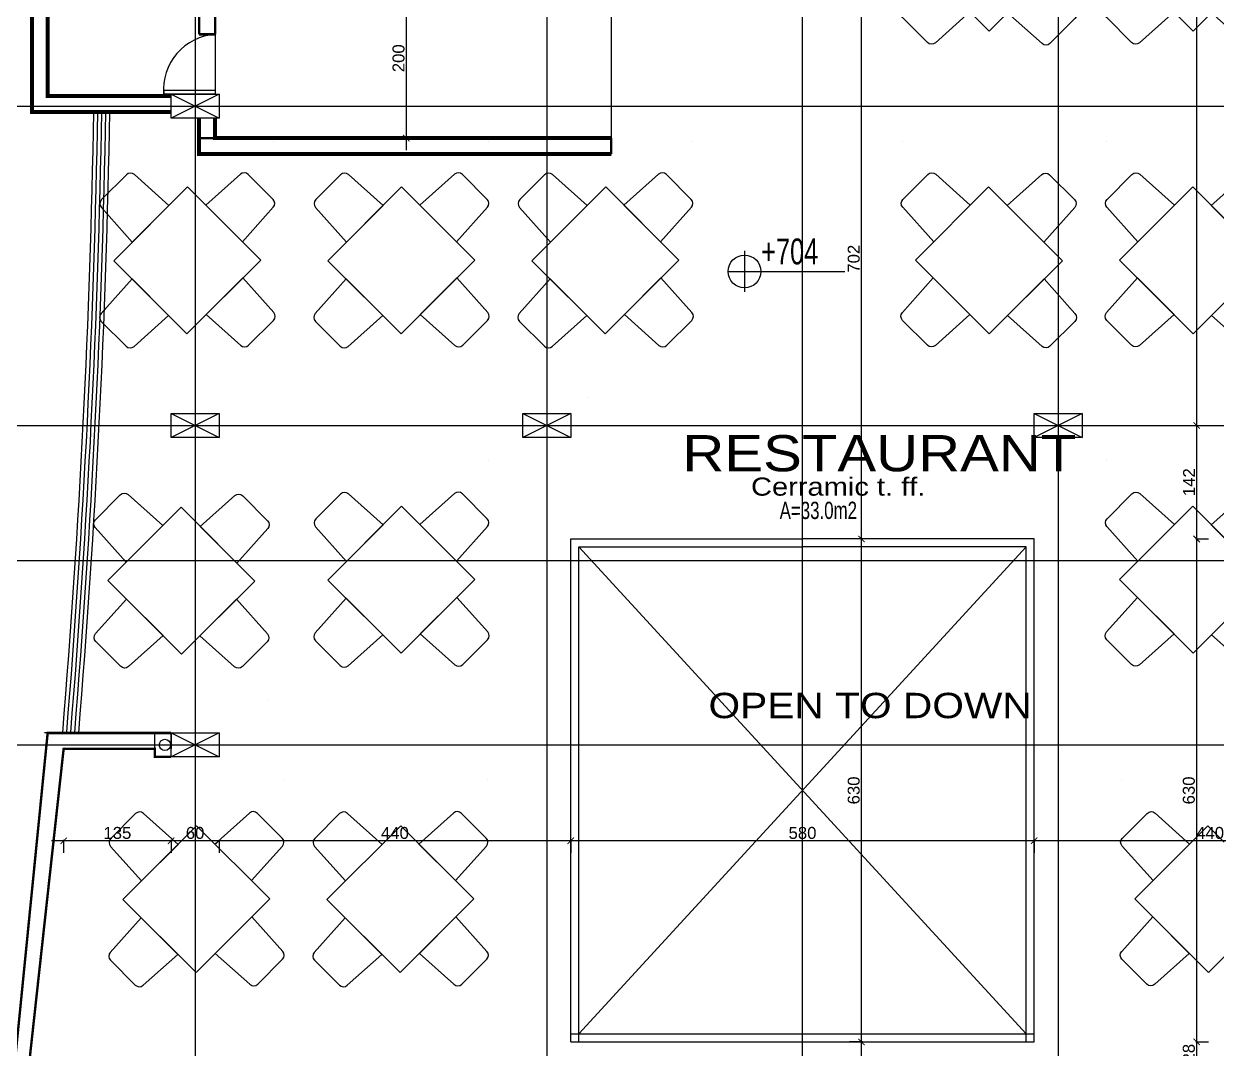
# Model space of a CAD drawing. Extents: x 250879 to 348495, y -51522 to -9360.
# Drawn here: x 307321 to 308816, y -43353 to -42069 of the extents above; entities that cross this region are included whole.
import ezdxf

# ---------------------------------------------------------------- set-up
doc = ezdxf.new("R2010")
doc.units = 0
doc.layers.get('0').update_dxf_attribs({"linetype": 'CONTINUOUS'})
doc.layers.get('DEFPOINTS').update_dxf_attribs({"color": 9, "linetype": 'CONTINUOUS'})
doc.layers.add('A-text finishing', color=6, linetype='CONTINUOUS', lineweight=13)
doc.layers.add('A-text function', color=30, linetype='CONTINUOUS', lineweight=20)
for name, color, linetype in [('AXIS', 1, 'CONTINUOUS'), ('COLUMN', 5, 'CONTINUOUS'), ('FURNITURE', 4, 'CONTINUOUS'), ('HATCH', 8, 'CONTINUOUS'), ('TEXT', 3, 'CONTINUOUS'), ('WALL', 7, 'CONTINUOUS'), ('WALL1', 2, 'CONTINUOUS')]:
    doc.layers.add(name, color=color, linetype=linetype)
doc.styles.add('ARIAL', font='BOD_CR.TTF', dxfattribs={"width": 1.199999999999999})
doc.styles.get("Standard").update_dxf_attribs({"font": 'sanss___.ttf', "height": 15})
doc.dimstyles.new('STANDARD$0', dxfattribs={"dimscale": 0, "dimtxt": 12, "dimasz": 8, "dimexe": 15, "dimexo": 0.0625, "dimgap": 2, "dimtad": 1, "dimdec": 0, "dimzin": 0, "dimdsep": 46, "dimtxsty": 'Standard', "dimblk1": 'ARCHTICK', "dimblk2": 'ARCHTICK', "dimsah": 1, "dimcen": 0.09, "dimdle": 15, "dimclrd": 3, "dimclre": 3, "dimclrt": 3, "dimazin": 0, "dimtfac": 1, "dimtdec": 0, "dimtofl": 0, "dimtmove": 1, "dimatfit": 3, "dimldrblk": 'ARCHTICK', "dimfxl": 1.045499999999997, "dimfxlon": 1, "dimtolj": 1, "dimtzin": 0, "dimarcsym": 0})

# ---------------------------------------------------------------- blocks, each defined once
blk = doc.blocks.new('T')
at = {"layer": 'FURNITURE'}
for p, q in [((59.79252248664852, 45), (29.25238714070292, 45)), ((24.26008537464077, 40.2773500981275), (22.02245481364662, 0)), ((67.02245481364662, 0), (64.78482425265247, 40.2773500981275)), ((67.02245481364662, 0), (22.02245481364662, 0)), ((-45, -29.7299323269981), (-45, -60.2700676729437)), ((0, -22.5), (-40.2773500981275, -24.73763056099415)), ((0, -22.5), (0, -67.5)), ((90.71160120709101, -22.5), (130.9889513051603, -24.73763056099415)), ((90.71160120709101, -22.5), (90.71160120709101, -67.5)), ((135.711601207091, -29.7299323269981), (135.711601207091, -60.2700676729437)), ((-40.2773500981275, -65.26236943900585), (0, -67.5)), ((130.9889513051603, -65.26236943900585), (90.71160120709101, -67.5)), ((67.8558006035164, -90), (22.8558006035164, -90)), ((25.09343116451055, -130.2773500981275), (22.8558006035164, -90)), ((67.8558006035164, -90), (65.61817004252225, -130.2773500981275)), ((60.62586827651832, -135), (30.08573293057271, -135))]:
    blk.add_line(p, q, dxfattribs=at)
blk.add_lwpolyline([(90.71160120709101, -90), (0, -90), (0, 0), (90.71160120709101, 0)], close=True, dxfattribs=at)
for centre, start, end in [((29.25238714070292, 40), 90, 176.8201698792108), ((59.79252248664852, 40), 3.179830120789212, 90), ((-40.00000000005821, -29.7299323269981), 93.1798301207892, 180), ((130.711601207091, -29.7299323269981), 0, 86.82016987921078), ((-40.00000000005821, -60.2700676729437), 180, 266.8201698792108), ((130.711601207091, -60.2700676729437), 273.1798301207892, 0), ((30.08573293057271, -130), 183.1798301207892, 270), ((60.6258682764601, -130), 270, 356.8201698792108)]:
    blk.add_arc(centre, 5, start, end, dxfattribs=at)
at = {"layer": 'WALL'}
for p, q in [((-81.2861841992708, -65), (-81.2861841992708, -65)), ((124.2175085435156, -65), (124.2175085435156, -65))]:
    blk.add_line(p, q, dxfattribs=at)
blk = doc.blocks.new('COLUMN')
at = {"layer": 'AXIS'}
for p, q in [((236924.6994773077, -9644.256519553426), (236984.6994773077, -9674.256519553426)), ((236984.6994773077, -9644.256519553426), (236924.6994773077, -9674.256519553426))]:
    blk.add_line(p, q, dxfattribs=at)
at = {"layer": 'COLUMN'}
blk.add_lwpolyline([(236924.6994773077, -9644.256519553426), (236984.6994773077, -9644.256519553426), (236984.6994773077, -9674.256519553426), (236924.6994773077, -9674.256519553426)], close=True, dxfattribs=at)
blk = doc.blocks.new('AXISG')
at = {"layer": 'AXIS'}
for p, q in [((306715.5200998911, -23682.84522527471), (306715.5200998911, -19766.81669786142)), ((305954.8837600994, -19949.16446858895), (305954.8837600994, -23524.12586554483)), ((306395.3606382518, -19949.16446858895), (306395.3606382518, -23531.69156735711)), ((307035.6795615304, -19949.16446858895), (307035.6795615304, -23531.69156735711)), ((305587.5163161242, -21892.8329642961), (307936.9012656476, -21892.8329642961)), ((305587.5163161242, -22292.8329642961), (307936.9012656476, -22292.8329642961)), ((305587.5163161242, -22692.99755056208), (307936.9012656476, -22692.99755056208))]:
    blk.add_line(p, q, dxfattribs=at)
at = {"layer": 'WALL', "linetype": 'Continuous'}
for p in [(69000.18428279168, -12233.57644474268), (69000.18428279168, -12633.57644474268), (69440.66116094415, -12633.57644474268), (70080.98008422274, -12633.57644474268), (69000.18428279168, -13033.74103100866)]:
    blk.add_blockref('COLUMN', p, dxfattribs=at)
blk = doc.blocks.new('_ARCHTICK')
at = {"color": 0, "linetype": 'ByBlock', "const_width": 0.15}
blk.add_lwpolyline([(-0.5, -0.5), (0.5, 0.5)], dxfattribs=at)
blk = doc.blocks.new('*D1682')
at = {"layer": 'DEFPOINTS', "color": 0, "linetype": 'Continuous', "transparency": 16777216}
for p in [(307800.3274897508, -42012.08045958171), (307800.3274897508, -42211.99816644863), (307810.3274897508, -42211.99816644863)]:
    blk.add_point(p, dxfattribs=at)
at = {"layer": 'WALL', "color": 3, "linetype": 'Continuous', "lineweight": -2, "transparency": 16777216}
for p, q in [((307800.3274897508, -41997.08045958171), (307800.3274897508, -42226.99816644863)), ((307800.3274897508, -42012.08045958171), (307785.3274897508, -42012.08045958171)), ((307801.3729897508, -42211.99816644863), (307785.3274897508, -42211.99816644863))]:
    blk.add_line(p, q, dxfattribs=at)
at = {"layer": 'WALL', "color": 3, "linetype": 'Continuous', "lineweight": -2, "transparency": 16777216, "xscale": 8, "yscale": 8, "zscale": 8}
for p, rotation in [((307800.3274897508, -42012.08045958171), 90), ((307800.3274897508, -42211.99816644863), 270)]:
    blk.add_blockref('_ARCHTICK', p, dxfattribs=dict(at, rotation=rotation))
at = {"layer": 'WALL', "color": 3, "linetype": 'Continuous', "transparency": 16777216, "insert": (307790.6011523022, -42112.03931301513), "char_height": 15, "attachment_point": 5, "rotation": 90}
blk.add_mtext('\\A1;200', dxfattribs=at)
blk = doc.blocks.new('*D1934')
at = {"layer": 'DEFPOINTS', "color": 0, "linetype": 'Continuous', "transparency": 16777216}
for p in [(308756.0370886507, -41356.99816644871), (308711.9012788438, -42571.99816644875), (308789.9962061851, -42571.99816644875)]:
    blk.add_point(p, dxfattribs=at)
at = {"layer": 'WALL', "color": 3, "linetype": 'Continuous', "lineweight": -2, "transparency": 16777216}
for p, q in [((308789.9962061851, -41341.99816644871), (308789.9962061851, -42586.99816644875)), ((308788.9507061851, -41356.99816644871), (308804.9962061851, -41356.99816644871)), ((308788.9507061851, -42571.99816644875), (308804.9962061851, -42571.99816644875))]:
    blk.add_line(p, q, dxfattribs=at)
at = {"layer": 'WALL', "color": 3, "linetype": 'Continuous', "lineweight": -2, "transparency": 16777216, "xscale": 8, "yscale": 8, "zscale": 8}
for p, rotation in [((308789.9962061851, -41356.99816644871), 90), ((308789.9962061851, -42571.99816644875), 270)]:
    blk.add_blockref('_ARCHTICK', p, dxfattribs=dict(at, rotation=rotation))
at = {"layer": 'WALL', "color": 3, "linetype": 'Continuous', "transparency": 16777216, "insert": (308780.2698687366, -41964.49816644869), "char_height": 15, "attachment_point": 5, "rotation": 90}
blk.add_mtext('\\A1;1215', dxfattribs=at)
blk = doc.blocks.new('*D1935')
at = {"layer": 'DEFPOINTS', "color": 0, "linetype": 'Continuous', "transparency": 16777216}
for p in [(308711.9012788438, -42571.99816644875), (308586.5965583209, -42714.17488419762), (308789.9962061851, -42714.17488419762)]:
    blk.add_point(p, dxfattribs=at)
at = {"layer": 'WALL', "color": 3, "linetype": 'Continuous', "lineweight": -2, "transparency": 16777216}
for p, q in [((308789.9962061851, -42556.99816644875), (308789.9962061851, -42729.17488419762)), ((308788.9507061851, -42571.99816644875), (308804.9962061851, -42571.99816644875)), ((308788.9507061851, -42714.17488419762), (308804.9962061851, -42714.17488419762))]:
    blk.add_line(p, q, dxfattribs=at)
at = {"layer": 'WALL', "color": 3, "linetype": 'Continuous', "lineweight": -2, "transparency": 16777216, "xscale": 8, "yscale": 8, "zscale": 8}
for p, rotation in [((308789.9962061851, -42571.99816644875), 90), ((308789.9962061851, -42714.17488419762), 270)]:
    blk.add_blockref('_ARCHTICK', p, dxfattribs=dict(at, rotation=rotation))
at = {"layer": 'WALL', "color": 3, "linetype": 'Continuous', "transparency": 16777216, "insert": (308780.4962061851, -42643.08652532314), "char_height": 15, "attachment_point": 5, "rotation": 90}
blk.add_mtext('\\A1;142', dxfattribs=at)
blk = doc.blocks.new('*D1936')
at = {"layer": 'DEFPOINTS', "color": 0, "linetype": 'Continuous', "transparency": 16777216}
for p in [(308586.5965583209, -42714.17488419762), (308586.5965583209, -43344.11540488907), (308789.9962061851, -43344.11540488907)]:
    blk.add_point(p, dxfattribs=at)
at = {"layer": 'WALL', "color": 3, "linetype": 'Continuous', "lineweight": -2, "transparency": 16777216}
for p, q in [((308789.9962061851, -42699.17488419762), (308789.9962061851, -43359.11540488907)), ((308788.9507061851, -42714.17488419762), (308804.9962061851, -42714.17488419762)), ((308788.9507061851, -43344.11540488907), (308804.9962061851, -43344.11540488907))]:
    blk.add_line(p, q, dxfattribs=at)
at = {"layer": 'WALL', "color": 3, "linetype": 'Continuous', "lineweight": -2, "transparency": 16777216, "xscale": 8, "yscale": 8, "zscale": 8}
for p, rotation in [((308789.9962061851, -42714.17488419762), 90), ((308789.9962061851, -43344.11540488907), 270)]:
    blk.add_blockref('_ARCHTICK', p, dxfattribs=dict(at, rotation=rotation))
at = {"layer": 'WALL', "color": 3, "linetype": 'Continuous', "transparency": 16777216, "insert": (308780.2595806707, -43029.1451445433), "char_height": 15, "attachment_point": 5, "rotation": 90}
blk.add_mtext('\\A1;630', dxfattribs=at)
blk = doc.blocks.new('*D1937')
at = {"layer": 'DEFPOINTS', "color": 0, "linetype": 'Continuous', "transparency": 16777216}
for p in [(308586.5965583209, -43344.11540488907), (308752.5874353039, -43372.32733898071), (308789.9962061851, -43372.32733898071)]:
    blk.add_point(p, dxfattribs=at)
at = {"layer": 'WALL', "color": 3, "linetype": 'Continuous', "lineweight": -2, "transparency": 16777216}
for p, q in [((308789.9962061851, -43329.11540488907), (308789.9962061851, -43387.32733898071)), ((308788.9507061851, -43344.11540488907), (308804.9962061851, -43344.11540488907)), ((308788.9507061851, -43372.32733898071), (308804.9962061851, -43372.32733898071))]:
    blk.add_line(p, q, dxfattribs=at)
at = {"layer": 'WALL', "color": 3, "linetype": 'Continuous', "lineweight": -2, "transparency": 16777216, "xscale": 8, "yscale": 8, "zscale": 8}
for p, rotation in [((308789.9962061851, -43344.11540488907), 90), ((308789.9962061851, -43372.32733898071), 270)]:
    blk.add_blockref('_ARCHTICK', p, dxfattribs=dict(at, rotation=rotation))
at = {"layer": 'WALL', "color": 3, "linetype": 'Continuous', "transparency": 16777216, "insert": (308780.2698687366, -43358.22137193484), "char_height": 15, "attachment_point": 5, "rotation": 90}
blk.add_mtext('\\A1;28', dxfattribs=at)
blk = doc.blocks.new('*D1941')
at = {"layer": 'DEFPOINTS', "color": 0, "linetype": 'Continuous', "transparency": 16777216}
for p in [(309027.0734364734, -42987.16275271473), (308586.5965583209, -43077.90223096238), (308586.5965583209, -43092.19110930509)]:
    blk.add_point(p, dxfattribs=at)
at = {"layer": 'WALL', "color": 3, "linetype": 'Continuous', "lineweight": -2, "transparency": 16777216}
for p, q in [((309042.0734364734, -43092.19110930509), (308571.5965583209, -43092.19110930509)), ((308586.5965583209, -43091.14560930509), (308586.5965583209, -43107.19110930509)), ((309027.0734364734, -43091.14560930509), (309027.0734364734, -43107.19110930509))]:
    blk.add_line(p, q, dxfattribs=at)
at = {"layer": 'WALL', "color": 3, "linetype": 'Continuous', "lineweight": -2, "transparency": 16777216, "xscale": 8, "yscale": 8, "zscale": 8, "rotation": 180}
blk.add_blockref('_ARCHTICK', (308586.5965583209, -43092.19110930509), dxfattribs=at)
at = {"layer": 'WALL', "color": 3, "linetype": 'Continuous', "lineweight": -2, "transparency": 16777216, "xscale": 8, "yscale": 8, "zscale": 8}
blk.add_blockref('_ARCHTICK', (309027.0734364734, -43092.19110930509), dxfattribs=at)
at = {"layer": 'WALL', "color": 3, "linetype": 'Continuous', "transparency": 16777216, "insert": (308806.8349973971, -43082.46477185653), "char_height": 15, "attachment_point": 5}
blk.add_mtext('\\A1;440', dxfattribs=at)
blk = doc.blocks.new('*D1942')
at = {"layer": 'DEFPOINTS', "color": 0, "linetype": 'Continuous', "transparency": 16777216}
for p in [(308006.2776350423, -43062.00917670081), (308586.5965583209, -43077.90223096238), (308006.2776350423, -43092.19110930509)]:
    blk.add_point(p, dxfattribs=at)
at = {"layer": 'WALL', "color": 3, "linetype": 'Continuous', "lineweight": -2, "transparency": 16777216}
for p, q in [((308601.5965583209, -43092.19110930509), (307991.2776350423, -43092.19110930509)), ((308006.2776350423, -43091.14560930509), (308006.2776350423, -43107.19110930509)), ((308586.5965583209, -43091.14560930509), (308586.5965583209, -43107.19110930509))]:
    blk.add_line(p, q, dxfattribs=at)
at = {"layer": 'WALL', "color": 3, "linetype": 'Continuous', "lineweight": -2, "transparency": 16777216, "xscale": 8, "yscale": 8, "zscale": 8, "rotation": 180}
blk.add_blockref('_ARCHTICK', (308006.2776350423, -43092.19110930509), dxfattribs=at)
at = {"layer": 'WALL', "color": 3, "linetype": 'Continuous', "lineweight": -2, "transparency": 16777216, "xscale": 8, "yscale": 8, "zscale": 8}
blk.add_blockref('_ARCHTICK', (308586.5965583209, -43092.19110930509), dxfattribs=at)
at = {"layer": 'WALL', "color": 3, "linetype": 'Continuous', "transparency": 16777216, "insert": (308296.4370966816, -43082.46477185653), "char_height": 15, "attachment_point": 5}
blk.add_mtext('\\A1;580', dxfattribs=at)
blk = doc.blocks.new('*D1943')
at = {"layer": 'DEFPOINTS', "color": 0, "linetype": 'Continuous', "transparency": 16777216}
for p in [(307565.8007568899, -42987.16275271473), (308006.2776350423, -43062.00917670081), (307565.8007568899, -43092.19110930509)]:
    blk.add_point(p, dxfattribs=at)
at = {"layer": 'WALL', "color": 3, "linetype": 'Continuous', "lineweight": -2, "transparency": 16777216}
for p, q in [((308021.2776350423, -43092.19110930509), (307550.8007568899, -43092.19110930509)), ((307565.8007568899, -43091.14560930509), (307565.8007568899, -43107.19110930509)), ((308006.2776350423, -43091.14560930509), (308006.2776350423, -43107.19110930509))]:
    blk.add_line(p, q, dxfattribs=at)
at = {"layer": 'WALL', "color": 3, "linetype": 'Continuous', "lineweight": -2, "transparency": 16777216, "xscale": 8, "yscale": 8, "zscale": 8, "rotation": 180}
blk.add_blockref('_ARCHTICK', (307565.8007568899, -43092.19110930509), dxfattribs=at)
at = {"layer": 'WALL', "color": 3, "linetype": 'Continuous', "lineweight": -2, "transparency": 16777216, "xscale": 8, "yscale": 8, "zscale": 8}
blk.add_blockref('_ARCHTICK', (308006.2776350423, -43092.19110930509), dxfattribs=at)
at = {"layer": 'WALL', "color": 3, "linetype": 'Continuous', "transparency": 16777216, "insert": (307786.0391959661, -43082.46477185653), "char_height": 15, "attachment_point": 5}
blk.add_mtext('\\A1;440', dxfattribs=at)
blk = doc.blocks.new('*D1944')
at = {"layer": 'DEFPOINTS', "color": 0, "linetype": 'Continuous', "transparency": 16777216}
for p in [(307505.8007568826, -42987.16275271836), (307565.8007568899, -42987.16275271473), (307505.8007568826, -43092.19110930509)]:
    blk.add_point(p, dxfattribs=at)
at = {"layer": 'WALL', "color": 3, "linetype": 'Continuous', "lineweight": -2, "transparency": 16777216}
for p, q in [((307580.8007568899, -43092.19110930509), (307490.8007568826, -43092.19110930509)), ((307505.8007568826, -43091.14560930509), (307505.8007568826, -43107.19110930509)), ((307565.8007568899, -43091.14560930509), (307565.8007568899, -43107.19110930509))]:
    blk.add_line(p, q, dxfattribs=at)
at = {"layer": 'WALL', "color": 3, "linetype": 'Continuous', "lineweight": -2, "transparency": 16777216, "xscale": 8, "yscale": 8, "zscale": 8, "rotation": 180}
blk.add_blockref('_ARCHTICK', (307505.8007568826, -43092.19110930509), dxfattribs=at)
at = {"layer": 'WALL', "color": 3, "linetype": 'Continuous', "lineweight": -2, "transparency": 16777216, "xscale": 8, "yscale": 8, "zscale": 8}
blk.add_blockref('_ARCHTICK', (307565.8007568899, -43092.19110930509), dxfattribs=at)
at = {"layer": 'WALL', "color": 3, "linetype": 'Continuous', "transparency": 16777216, "insert": (307535.8007568863, -43082.45448379069), "char_height": 15, "attachment_point": 5}
blk.add_mtext('\\A1;60', dxfattribs=at)
blk = doc.blocks.new('*D1945')
at = {"layer": 'DEFPOINTS', "color": 0, "linetype": 'Continuous', "transparency": 16777216}
for p in [(307371.1694506744, -42977.16275271294), (307505.8007568826, -42987.16275271836), (307371.1694506744, -43092.19110930509)]:
    blk.add_point(p, dxfattribs=at)
at = {"layer": 'WALL', "color": 3, "linetype": 'Continuous', "lineweight": -2, "transparency": 16777216}
for p, q in [((307520.8007568826, -43092.19110930509), (307356.1694506744, -43092.19110930509)), ((307371.1694506744, -43091.14560930509), (307371.1694506744, -43107.19110930509)), ((307505.8007568826, -43091.14560930509), (307505.8007568826, -43107.19110930509))]:
    blk.add_line(p, q, dxfattribs=at)
at = {"layer": 'WALL', "color": 3, "linetype": 'Continuous', "lineweight": -2, "transparency": 16777216, "xscale": 8, "yscale": 8, "zscale": 8, "rotation": 180}
blk.add_blockref('_ARCHTICK', (307371.1694506744, -43092.19110930509), dxfattribs=at)
at = {"layer": 'WALL', "color": 3, "linetype": 'Continuous', "lineweight": -2, "transparency": 16777216, "xscale": 8, "yscale": 8, "zscale": 8}
blk.add_blockref('_ARCHTICK', (307505.8007568826, -43092.19110930509), dxfattribs=at)
at = {"layer": 'WALL', "color": 3, "linetype": 'Continuous', "transparency": 16777216, "insert": (307438.4851037785, -43082.45448379069), "char_height": 15, "attachment_point": 5}
blk.add_mtext('\\A1;135', dxfattribs=at)
blk = doc.blocks.new('*D1948')
at = {"layer": 'DEFPOINTS', "color": 0, "linetype": 'Continuous', "transparency": 16777216}
for p in [(308370.3570879739, -43344.11540488907), (308384.086463927, -43344.11540488907), (308296.4370968628, -43542.15186862173)]:
    blk.add_point(p, dxfattribs=at)
at = {"layer": 'WALL', "color": 3, "linetype": 'Continuous', "lineweight": -2, "transparency": 16777216}
for p, q in [((308370.3570879739, -43557.15186862173), (308370.3570879739, -43329.11540488907)), ((308371.4025879739, -43344.11540488907), (308355.3570879739, -43344.11540488907)), ((308369.3115879739, -43542.15186862173), (308385.3570879739, -43542.15186862173))]:
    blk.add_line(p, q, dxfattribs=at)
at = {"layer": 'WALL', "color": 3, "linetype": 'Continuous', "lineweight": -2, "transparency": 16777216, "xscale": 8, "yscale": 8, "zscale": 8}
for p, rotation in [((308370.3570879739, -43344.11540488907), 90), ((308370.3570879739, -43542.15186862173), 270)]:
    blk.add_blockref('_ARCHTICK', p, dxfattribs=dict(at, rotation=rotation))
at = {"layer": 'WALL', "color": 3, "linetype": 'Continuous', "transparency": 16777216, "insert": (308360.6307505253, -43443.13363675535), "char_height": 15, "attachment_point": 5, "rotation": 90}
blk.add_mtext('\\A1;198', dxfattribs=at)
blk = doc.blocks.new('*D1949')
at = {"layer": 'DEFPOINTS', "color": 0, "linetype": 'Continuous', "transparency": 16777216}
for p in [(308370.3570879739, -42714.17488419762), (308441.5168275013, -42714.17488419762), (308384.086463927, -43344.11540488907)]:
    blk.add_point(p, dxfattribs=at)
at = {"layer": 'WALL', "color": 3, "linetype": 'Continuous', "lineweight": -2, "transparency": 16777216}
for p, q in [((308370.3570879739, -43359.11540488907), (308370.3570879739, -42699.17488419762)), ((308371.4025879739, -42714.17488419762), (308355.3570879739, -42714.17488419762)), ((308371.4025879739, -43344.11540488907), (308355.3570879739, -43344.11540488907))]:
    blk.add_line(p, q, dxfattribs=at)
at = {"layer": 'WALL', "color": 3, "linetype": 'Continuous', "lineweight": -2, "transparency": 16777216, "xscale": 8, "yscale": 8, "zscale": 8}
for p, rotation in [((308370.3570879739, -42714.17488419762), 90), ((308370.3570879739, -43344.11540488907), 270)]:
    blk.add_blockref('_ARCHTICK', p, dxfattribs=dict(at, rotation=rotation))
at = {"layer": 'WALL', "color": 3, "linetype": 'Continuous', "transparency": 16777216, "insert": (308360.6204624595, -43029.1451445433), "char_height": 15, "attachment_point": 5, "rotation": 90}
blk.add_mtext('\\A1;630', dxfattribs=at)
blk = doc.blocks.new('*D1950')
at = {"layer": 'DEFPOINTS', "color": 0, "linetype": 'Continuous', "transparency": 16777216}
for p in [(308056.8634475017, -42012.08045958171), (308370.3570879739, -42012.08045958171), (308441.5168275013, -42714.17488419762)]:
    blk.add_point(p, dxfattribs=at)
at = {"layer": 'WALL', "color": 3, "linetype": 'Continuous', "lineweight": -2, "transparency": 16777216}
for p, q in [((308370.3570879739, -42729.17488419762), (308370.3570879739, -41997.08045958171)), ((308369.3115879739, -42012.08045958171), (308385.3570879739, -42012.08045958171)), ((308371.4025879739, -42714.17488419762), (308355.3570879739, -42714.17488419762))]:
    blk.add_line(p, q, dxfattribs=at)
at = {"layer": 'WALL', "color": 3, "linetype": 'Continuous', "lineweight": -2, "transparency": 16777216, "xscale": 8, "yscale": 8, "zscale": 8}
for p, rotation in [((308370.3570879739, -42012.08045958171), 90), ((308370.3570879739, -42714.17488419762), 270)]:
    blk.add_blockref('_ARCHTICK', p, dxfattribs=dict(at, rotation=rotation))
at = {"layer": 'WALL', "color": 3, "linetype": 'Continuous', "transparency": 16777216, "insert": (308360.6307505253, -42363.12767188962), "char_height": 15, "attachment_point": 5, "rotation": 90}
blk.add_mtext('\\A1;702', dxfattribs=at)

msp = doc.modelspace()

# ---------------------------------------------------------------- linework, layer by layer
at = {"layer": 'AXIS'}
for p, q in [((307976.2776350423, -39720.65993761762), (307976.2776350423, -43750.85676950975)), ((308616.5965583209, -39720.65993761762), (308616.5965583209, -43750.85676950975)), ((307535.8007568899, -39780.65993761762), (307535.8007568899, -43803.29106769748)), ((307211.665082009, -42171.99816644875), (309517.8182624381, -42171.99816644875)), ((308296.4370966817, -43763.11457245543), (308296.4370966817, -42392.91930225179)), ((306969.7706952122, -42571.99816644875), (309517.8182624381, -42571.99816644875)), ((308016.2776350426, -42724.17488419736), (308576.5965583209, -43334.11540488907)), ((308576.5965583209, -42724.17488419762), (308016.2776350422, -43334.11540488907))]:
    msp.add_line(p, q, dxfattribs=at)
at = {"layer": 'FURNITURE', "ltscale": 3}
for p, q in [((308056.8634475017, -42012.08045958171), (308056.8634475017, -42231.99816644864)), ((307560.8007568898, -42082.0804595817), (307560.8007568898, -42156.99816644875))]:
    msp.add_line(p, q, dxfattribs=at)
at = {"layer": 'FURNITURE', "linetype": 'Continuous', "flags": 128}
msp.add_lwpolyline([(307560.8007568899, -42156.99816644872), (307496.4954398192, -42156.99816644872), (307496.4954398192, -42151.99816644872), (307560.8007568899, -42151.99816644872), (307560.8007568899, -42156.99816644872)], dxfattribs=at)
at = {"layer": 'FURNITURE'}
for points in [[(308006.2776350422, -43344.1154048888), (308006.2776350426, -42714.17488419735), (308296.4370966818, -42714.17488419762)], [(308586.5965583209, -43344.11540488907), (308586.5965583209, -42714.17488419762), (308296.4370966817, -42714.17488419762)], [(308016.2776350422, -43344.11540488881), (308016.2776350426, -42724.17488419736), (308296.4370966818, -42724.17488419762)], [(308576.5965583209, -43344.11540488907), (308576.5965583209, -42724.17488419762), (308296.4370966817, -42724.17488419762)], [(308006.2776350423, -43334.11540488907), (308586.5965583209, -43334.11540488907)], [(308006.2776350423, -43344.11540488907), (308586.5965583209, -43344.11540488907)]]:
    msp.add_lwpolyline(points, dxfattribs=at)
at = {"layer": 'FURNITURE', "linetype": 'Continuous'}
msp.add_arc((307565.9657213732, -42151.57074698308), 69.6819696998372, 94.25077415069514, 184.467203097434, dxfattribs=at)
at = {"layer": 'FURNITURE', "ltscale": 3}
for radius in [11914.27436566749, 11924.27436566749]:
    msp.add_arc((295501.5158009907, -41972.0804595817), radius, 355.2613087709565, 359.0033138940835, dxfattribs=at)
at = {"layer": 'HATCH', "linetype": 'ByBlock', "ltscale": 3}
for p, q in [((307560.0734364734, -42211.99816644863), (307978.0734364734, -42211.99816644863)), ((307560.0734364734, -42211.99816644863), (307978.0734364734, -42211.99816644863)), ((307420.8007568899, -42571.99816644875), (307973.8007568899, -42571.99816644875))]:
    msp.add_line(p, q, dxfattribs=at)
at = {"layer": 'WALL', "linetype": 'Continuous'}
for p, q in [((308223.8762336806, -42353.38124001282), (308223.8762336806, -42404.7857839454)), ((308203.3494914359, -42379.08351197911), (308349.2979260383, -42379.08351197911)), ((307351.1694506745, -42957.16275271289), (307347.4117676031, -42957.16275271289)), ((307485.2625731744, -42987.16275271842), (307485.2625731743, -42957.16275271842)), ((307371.1694506744, -42977.16275271294), (307327.8885000748, -43372.32733897884)), ((307485.2625731744, -42977.16275271319), (307371.1694506744, -42977.16275271294)), ((307505.8007568867, -42987.16275271836), (307485.2625731744, -42987.16275271842))]:
    msp.add_line(p, q, dxfattribs=at)
at = {"layer": 'WALL'}
msp.add_line((308027.5136827918, -42536.84883801374), (308027.5136827918, -42536.84883801374), dxfattribs=at)
at = {"layer": 'WALL', "linetype": 'Continuous', "ltscale": 3}
for p, q in [((307307.8885000747, -43392.32733897879), (307351.1694506745, -42957.16275271289)), ((307351.1694506745, -42957.16275271289), (307490.8007568912, -42957.1627527132)), ((307490.8007568912, -42957.1627527132), (307505.8007568899, -42957.16275271324)), ((307505.8007568899, -42957.16275271324), (307505.8007568899, -42977.16275271324))]:
    msp.add_line(p, q, dxfattribs=at)
at = {"layer": 'WALL', "color": 4, "linetype": 'Continuous'}
msp.add_xline((336888.4563271703, -42741.55403033179), (-1, 0), dxfattribs=at)
at = {"layer": 'WALL', "linetype": 'Continuous', "ltscale": 3, "const_width": 5}
for points in [[(307505.8007568899, -41756.99816644875), (307331.3696348483, -41756.99816644875), (307331.3696348483, -42179.49816644875), (307505.80075689, -42179.49816644875)], [(307505.8007568899, -41776.99816644875), (307351.3696348483, -41776.99816644875), (307351.3696348483, -42159.49816644875), (307505.80075689, -42159.49816644875)], [(307540.80075689, -42186.99816644875), (307540.80075689, -42231.99816644861), (308056.8634475017, -42231.99816644864)], [(307560.80075689, -42186.99816644875), (307560.80075689, -42211.99816644861), (308056.8634475017, -42211.99816644864)]]:
    msp.add_lwpolyline(points, dxfattribs=at)
at = {"layer": 'WALL', "linetype": 'Continuous', "ltscale": 3}
msp.add_lwpolyline([(307505.8007568899, -41779.49816644898), (307351.3696348483, -41779.49816644898), (307351.3696348483, -42159.49816644875), (307505.80075689, -42159.49816644875)], dxfattribs=at)
at = {"layer": 'WALL', "linetype": 'Continuous', "const_width": 3}
for points in [[(307540.8007568899, -42012.08045958171), (307540.8007568899, -42082.08045958175)], [(307560.8007568899, -42012.08045958171), (307560.8007568899, -42082.08045958175)], [(307560.8007568884, -42082.08045958175), (307540.8007568899, -42082.08045958175)], [(307560.80075689, -42211.9981664486), (307540.80075689, -42211.9981664486)], [(308056.8634475017, -42211.99816644862), (308056.8634475017, -42231.99816644863)], [(307560.80075689, -42231.9981664486), (307540.80075689, -42231.9981664486)], [(307505.8007568869, -42957.16275271324), (307351.1694506745, -42957.16275271289), (307307.8885000747, -43392.32733897879), (307404.7374023015, -43392.32733897879), (307404.7374023015, -43372.32733897902), (307327.8885000748, -43372.32733897884), (307371.1694506744, -42977.16275271294), (307485.2625731744, -42977.16275271249), (307485.2625731744, -42987.16275271842), (307505.8007568826, -42987.16275271836)]]:
    msp.add_lwpolyline(points, dxfattribs=at)
at = {"layer": 'WALL', "linetype": 'Continuous'}
for centre, radius in [((308223.8762336806, -42379.08351197911), 20.52674224466318), ((307497.9998425707, -42972.16275271837), 7.047040715464391)]:
    msp.add_circle(centre, radius, dxfattribs=at)
at = {"layer": 'WALL1'}
for radius, start, end in [(11909.27436566749, 355.2553266102602, 359.0020584185534), (11919.27436566749, 355.2613087709565, 359.0033138940835), (11929.27436566749, 355.2613087709565, 359.0033138940835)]:
    msp.add_arc((295501.5158009907, -41972.0804595817), radius, start, end, dxfattribs=at)

# ---------------------------------------------------------------- block references
at = {"layer": 'WALL', "linetype": 'Continuous'}
for name, p in [('AXISG', (1580.916996790504, -20279.16520215265)), ('COLUMN', (70581.1012795823, -32512.74164689532))]:
    msp.add_blockref(name, p, dxfattribs=at)
at = {"layer": 'WALL1'}
for p, xscale, yscale, zscale, rotation in [((308437.833841597, -41985.57409991021), -1.440000000011358, 1.440000000002328, 1.44, 134.9999999999999), ((308693.4079488471, -41985.57409991021), -1.440000000011358, 1.440000000002328, 1.44, 134.9999999999999), ((307617.9416849241, -42364.85523928655), 1.440000000011358, 1.440000000011358, 1.440000000011358, 225.0000000000001), ((307886.0594748172, -42364.85523928655), 1.440000000011358, 1.440000000011358, 1.440000000011358, 225.0000000000001), ((308141.6335820673, -42364.85523928655), 1.440000000011358, 1.440000000011358, 1.440000000011358, 225.0000000000001), ((308437.833841597, -42364.85523928655), -1.440000000011358, 1.440000000002328, 1.44, 134.9999999999999), ((308693.4079488471, -42364.85523928655), -1.440000000011358, 1.440000000002328, 1.44, 134.9999999999999), ((307886.0594748175, -42764.85523928615), 1.440000000010737, 1.440000000010737, 1.440000000010737, 224.9999999999754), ((308693.4079488471, -42764.85523928655), -1.440000000011358, 1.440000000002328, 1.44, 134.9999999999999), ((307610.6033327928, -42766.85605958959), -1.440000000001067, 1.440000000002328, 1.44, 315.0000000004094), ((307629.3372696398, -43165.01982555252), 1.440000000011357, 1.440000000011357, 1.440000000011357, 225.0000000000001), ((307884.91137689, -43165.01982555252), 1.440000000011357, 1.440000000011357, 1.440000000011357, 225.0000000000001), ((308712.5162566977, -43165.01982555252), -1.440000000011358, 1.440000000002328, 1.44, 134.9999999999999), ((307782.4260100534, -43482.93618494484), -1.440000000001067, 1.440000000002328, 1.44, 315.0000000004094), ((308810.4481833099, -43482.93618494484), 1.440000000001067, 1.440000000001067, 1.440000000001067, 44.99999999959059)]:
    msp.add_blockref('T', p, dxfattribs=dict(at, xscale=xscale, yscale=yscale, zscale=zscale, rotation=rotation))

# ---------------------------------------------------------------- texts
at = {"layer": 'A-text finishing', "style": 'ARIAL', "width": 1.199999999999999}
msp.add_text('Cerramic t. ff.', height=22.67999999999656, dxfattribs=at).set_placement((308231.9539025276, -42659.92212784514))
at = {"layer": 'A-text function', "attachment_point": 1, "style": 'ARIAL'}
for s, insert, char_height, width in [('RESTAURANT', (308145.9744279278, -42584.06900533372), 45.35999999999312, 1374.192639999806), ('OPEN TO DOWN', (308178.6957281669, -42906.86811915925), 31.75199999999518, 961.9348479998645)]:
    msp.add_mtext(s, dxfattribs=dict(at, insert=insert, char_height=char_height, width=width))
at = {"layer": 'TEXT', "width": 0.7}
for s, height, rotation, p in [('+704', 32.39999999999509, 0.1269454544948088, (308244.8178809924, -42370.34654664955)), ('A=33.0m2', 21.59999999999673, 0.1269454544935773, (308267.8568199225, -42689.25592696937))]:
    msp.add_text(s, height=height, rotation=rotation, dxfattribs=at).set_placement(p)

# ---------------------------------------------------------------- dimensions: what is measured, and where the dimension line sits
at = {"layer": 'WALL', "linetype": 'Continuous'}
for base, p1, p2, picture, middle in [((308789.9962061851, -42571.99816644875), (308756.0370886507, -41356.99816644871), (308711.9012788438, -42571.99816644875), '*D1934', (308780.2698687366, -41964.49816644869)), ((307800.3274897508, -42211.99816644863), (307800.3274897508, -42012.08045958171), (307810.3274897508, -42211.99816644863), '*D1682', (307790.6011523022, -42112.03931301513)), ((308370.3570879739, -42012.08045958171), (308441.5168275013, -42714.17488419762), (308056.8634475017, -42012.08045958171), '*D1950', (308360.6307505253, -42363.12767188962)), ((308789.9962061851, -42714.17488419762), (308711.9012788438, -42571.99816644875), (308586.5965583209, -42714.17488419762), '*D1935', (308780.4962061851, -42643.08652532314)), ((308370.3570879739, -42714.17488419762), (308384.086463927, -43344.11540488907), (308441.5168275013, -42714.17488419762), '*D1949', (308360.6204624595, -43029.1451445433)), ((308789.9962061851, -43344.11540488907), (308586.5965583209, -42714.17488419762), (308586.5965583209, -43344.11540488907), '*D1936', (308780.2595806707, -43029.1451445433)), ((308370.3570879739, -43344.11540488907), (308296.4370968628, -43542.15186862173), (308384.086463927, -43344.11540488907), '*D1948', (308360.6307505253, -43443.13363675535)), ((308789.9962061851, -43372.32733898071), (308586.5965583209, -43344.11540488907), (308752.5874353039, -43372.32733898071), '*D1937', (308780.2698687366, -43358.22137193484))]:
    dim = msp.add_linear_dim(base=base, p1=p1, p2=p2, angle=90, dimstyle='STANDARD$0', override={"dimscale": 1}, dxfattribs=at)
    dim.commit()
    dim.dimension.update_dxf_attribs({"geometry": picture, "text_midpoint": middle})
for base, p1, p2, picture, middle in [((307371.1694506744, -43092.19110930509), (307505.8007568826, -42987.16275271836), (307371.1694506744, -42977.16275271294), '*D1945', (307438.4851037785, -43082.45448379069)), ((307505.8007568826, -43092.19110930509), (307565.8007568899, -42987.16275271473), (307505.8007568826, -42987.16275271836), '*D1944', (307535.8007568863, -43082.45448379069)), ((307565.8007568899, -43092.19110930509), (308006.2776350423, -43062.00917670081), (307565.8007568899, -42987.16275271473), '*D1943', (307786.0391959661, -43082.46477185653)), ((308586.5965583209, -43092.19110930509), (309027.0734364734, -42987.16275271473), (308586.5965583209, -43077.90223096238), '*D1941', (308806.8349973971, -43082.46477185653)), ((308006.2776350423, -43092.19110930509), (308586.5965583209, -43077.90223096238), (308006.2776350423, -43062.00917670081), '*D1942', (308296.4370966816, -43082.46477185653))]:
    dim = msp.add_linear_dim(base=base, p1=p1, p2=p2, dimstyle='STANDARD$0', override={"dimscale": 1}, dxfattribs=at)
    dim.commit()
    dim.dimension.update_dxf_attribs({"geometry": picture, "text_midpoint": middle})

doc.saveas('drawing.dxf')
